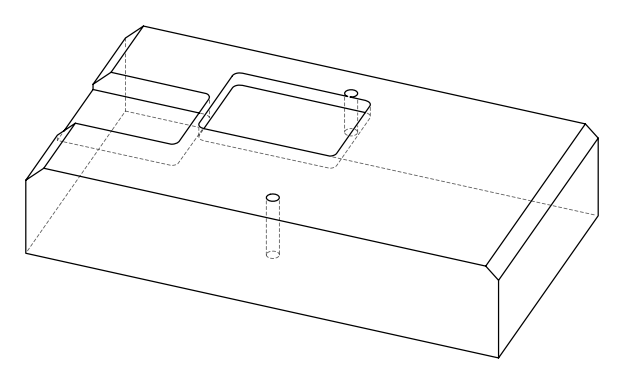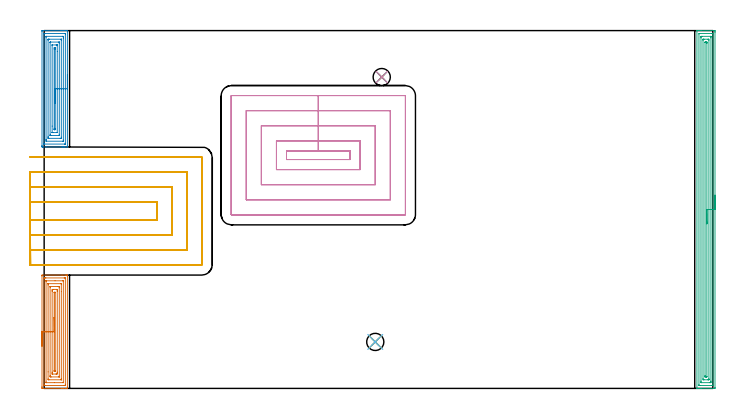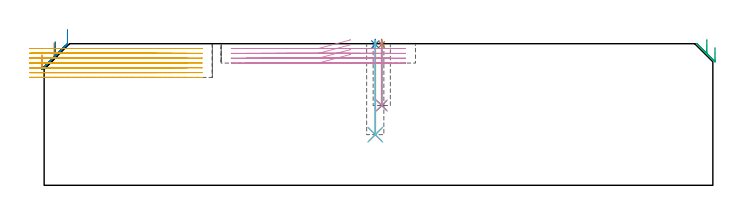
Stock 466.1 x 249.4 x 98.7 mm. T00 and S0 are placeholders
(PLAN: 11 operations, 6 tool changes, 49.4 min)
(1 SPOT_DRILL | STEP1POCKET | NXT0321_9005460120000 | 0.03 min | 3 mm3)
(2 SPOT_DRILL_1 | STEP1POCKET_1 | NXT0321_9005460120000 | 0.03 min | 1 mm3)
(3 DRILL_BLIND_HOLE_INTO_CENTER | STEP1POCKET | UGT0301_197 | 0.18 min | 1964 mm3)
(4 DRILL_TO_ENLARGE_BLIND_HOLE | STEP1POCKET | UGT0301_373 | 0.18 min | 2888 mm3)
(5 DRILL_BLIND_HOLE_INTO_CENTER_1 | STEP1POCKET_1 | UGT0301_197 | 0.26 min | 2924 mm3)
(6 DRILL_TO_ENLARGE_BLIND_HOLE_1 | STEP1POCKET_1 | UGT0301_373 | 0.26 min | 4215 mm3)
(7 AREA_MILL | FG_CHAMFER_SURFACE | UGT0205_001 | 4.66 min | 13567 mm3)
(8 AREA_MILL_1 | FG_CHAMFER_SURFACE_1 | UGT0205_001 | 4.77 min | 13900 mm3)
(9 AREA_MILL_2 | FG_CHAMFER_SURFACE_2 | UGT0205_001 | 10.21 min | 19792 mm3)
(10 MILL_RECTANGULAR_POCKET | POCKET_RECTANGULAR_STRAIGHT | UGT0201_132 | Follow Part, ap 3.5, ae 75% | 10.59 min | 176932 mm3)
(11 MILL_SLOT | SLOT_PARTIAL_RECTANGULAR | UGT0201_132 | Follow Part, ap 3.5, ae 75% | 18.19 min | 243025 mm3)
(TOOL NXT0321_9005460120000 | NC Spot Drill, 142deg, 12mm, Carbide, Uncoated | D12 PA142 FL30 Z2)
(TOOL UGT0301_197 | Twist Drill 7.8 mm | D7.8 PA118 FL73 Z2)
(TOOL UGT0301_373 | Twist Drill Flat Bottom 12 mm | D12 PA180 FL101 Z2)
(TOOL UGT0205_001 | Chamfer Mill 20 x 3 x 45 deg. | D20 FL50 Z2)
(TOOL UGT0201_132 | Carbide End Mill 14.0 | D14 FL30 Z4)
(OP 1 SPOT_DRILL)
G17 G21 G94 G90
T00 M6
G54
G17 G0 G90 X235.3 Y217. S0 M3
G43 Z108.7 H0
G94 G81 G98 Z98.179 F250. R101.7
G80
M5
M2
(OP 2 SPOT_DRILL_1)
G17 G21 G94 G90
T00 M6
G54
G17 G0 G90 X230.8 Y32.4 S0 M3
G43 Z108.7 H0
G94 G81 G98 Z98.179 F250. R101.7
G80
M5
M2
(OP 3 DRILL_BLIND_HOLE_INTO_CENTER)
G17 G21 G94 G90
T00 M6
G54
G17 G0 G90 X235.3 Y217. S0 M3
G43 Z108.7 H0
G94 G81 G98 Z55.6 F250. R100.7
G80
M5
M2
(OP 4 DRILL_TO_ENLARGE_BLIND_HOLE)
G17 G21 G94 G90
T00 M6
G54
G17 G0 G90 X235.3 Y217. S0 M3
G43 Z108.7 H0
G94 G73 G98 Z55.6 F250. Q10.775 R100.7
G80
M5
M2
(OP 5 DRILL_BLIND_HOLE_INTO_CENTER_1)
G17 G21 G94 G90
T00 M6
G54
G17 G0 G90 X230.8 Y32.4 S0 M3
G43 Z108.7 H0
G94 G81 G98 Z35.3 F250. R100.7
G80
M5
M2
(OP 6 DRILL_TO_ENLARGE_BLIND_HOLE_1)
G17 G21 G94 G90
T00 M6
G54
G17 G0 G90 X230.8 Y32.4 S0 M3
G43 Z108.7 H0
G94 G73 G98 Z35.3 F250. Q10.567 R100.7
G80
M5
M2
(OP 7 AREA_MILL)
G17 G21 G94 G90
T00 M6
G54
G17 G0 G90 X-1.5 Y29.5 S1061 M3
G43 Z108.7 H0
Z91.
G94 G1 Y29.538 Z90.128 F250.
Y29.652 Z89.263
Y29.841 Z88.412
Y30.103 Z87.58
Y30.437 Z86.774
Y30.84 Z86.
Y31.308 Z85.264
Y31.839 Z84.572
Y32.429 Z83.929
Y33.072 Z83.34
Y33.764 Z82.808
Y34.5 Z82.34
Y35.274 Z81.937
Y36.08 Z81.603
Y36.912 Z81.341
Y37.763 Z81.152
Y38.628 Z81.038
Y39.5 Z81.
Y78.377
X-1.496 Y78.803 Z81.003
X-1.492 Y78.99 Z81.006
X-1.301 Y79. Z81.196
X12.471 Z94.966
X14.851 Z97.346
X15.548 Z98.047
X15.832 Z98.332
X16.19 Y78.993 Z98.681
X16.197 Y78.992 Z98.688
X16.2 Y78.823 Z98.7
Y0.176
X16.197 Y0.008 Z98.688
X16.19 Y0.007 Z98.681
X15.832 Y0. Z98.332
X15.547 Z98.047
X14.851 Z97.346
X13.621 Z96.118
X13.086 Z95.581
X12.471 Z94.966
X-0.419 Z82.079
X-1.034 Y0.002 Z81.464
X-1.247 Y0.004 Z81.25
X-1.492 Y0.009 Z81.006
X-1.495 Y0.156 Z81.003
X-1.499 Y0.623 Z81.001
X-1.5 Y1.095 Z81.
Y39.5
X-0.086 Z82.414
X-0.085 Y76.522 Z82.415
X-0.084 Y76.589 Z82.416
X-0.073 Y76.99 Z82.427
X0.328 Y76.998 Z82.828
X0.731 Y76.999 Z83.231
X1.208 Y77. Z83.708
X13.969 Y76.999 Z96.469
X14.449 Y76.997 Z96.949
X14.677 Y76.99 Z97.177
X14.779 Y76.969 Z97.279
X14.785 Y76.657 Z97.285
Y76.589
Y2.478
X14.784 Y2.411 Z97.284
X14.773 Y2.01 Z97.273
X14.372 Y2.002 Z96.872
X13.969 Y2.001 Z96.469
X13.492 Y2. Z95.992
X0.731 Y2.001 Z83.231
X0.251 Y2.003 Z82.751
X0.023 Y2.01 Z82.523
X-0.079 Y2.03 Z82.421
X-0.085 Y2.343 Z82.415
Y2.411
X-0.086 Y39.5 Z82.414
X1.328 Z83.828
X1.329 Y74.802 Z83.829
X1.331 Y74.946 Z83.831
X1.333 Y74.981 Z83.833
X1.335 Y74.99 Z83.835
X1.354 Y74.993 Z83.854
X1.42 Y74.999 Z83.92
X7.596 Y75. Z90.096
X13.086 Y74.999 Z95.586
X13.282 Y74.996 Z95.782
X13.337 Y74.993 Z95.837
X13.365 Y74.99 Z95.865
X13.367 Y74.974 Z95.867
X13.37 Y74.898 Z95.87
X13.371 Y74.802 Z95.871
Y74.513
Y4.198
X13.369 Y4.054 Z95.869
X13.367 Y4.019 Z95.867
X13.365 Y4.01 Z95.865
X13.346 Y4.007 Z95.846
X13.28 Y4.002 Z95.78
X7.104 Y4. Z89.604
X1.614 Y4.001 Z84.114
X1.418 Y4.003 Z83.918
X1.363 Y4.007 Z83.863
X1.335 Y4.01 Z83.835
X1.333 Y4.026 Z83.833
X1.33 Y4.102 Z83.83
X1.329 Y4.198 Z83.829
X1.328 Y4.487 Z83.828
Y39.5
X2.743 Z85.243
Y72.121
X2.744 Y72.763 Z85.244
X2.748 Y72.978 Z85.248
X2.75 Y72.989 Z85.25
X2.756 Y72.993 Z85.256
X2.782 Y72.997 Z85.282
X2.836 Y72.999 Z85.336
X2.945 Y73. Z85.445
X11.336 Z93.836
X11.757 Y72.99 Z94.257
X11.95 Y72.98 Z94.45
X11.952 Y72.869 Z94.452
X11.956 Y72.371 Z94.456
X11.957 Y67.455 Z94.457
Y6.879
X11.956 Y6.237 Z94.456
X11.952 Y6.022 Z94.452
X11.95 Y6.011 Z94.45
X11.944 Y6.007 Z94.444
X11.918 Y6.003 Z94.418
X11.864 Y6.001 Z94.364
X11.755 Y6. Z94.255
X3.364 Z85.864
X2.943 Y6.01 Z85.443
X2.749 Y6.02 Z85.249
X2.748 Y6.131 Z85.248
X2.744 Y6.629 Z85.244
X2.743 Y11.52 Z85.243
Y39.5
X4.157 Z86.657
Y70.545
X4.158 Y70.756 Z86.658
X4.161 Y70.897 Z86.661
X4.165 Y70.991 Z86.665
X4.18 Y70.994 Z86.68
X4.261 Y70.998 Z86.761
X4.486 Y71. Z86.986
X9.781 Z92.281
X10.439 Y70.993 Z92.939
X10.526 Y70.99 Z93.026
X10.537 Y70.65 Z93.037
X10.542 Y70.439 Z93.042
X10.543 Y70.333 Z93.043
Y70.228
Y8.455
X10.542 Y8.244 Z93.042
X10.539 Y8.104 Z93.039
X10.535 Y8.009 Z93.035
X10.52 Y8.006 Z93.02
X10.439 Y8.002 Z92.939
X10.214 Y8. Z92.714
X4.919 Z87.419
X4.261 Y8.007 Z86.761
X4.174 Y8.01 Z86.674
X4.162 Y8.35 Z86.662
X4.158 Y8.561 Z86.658
X4.157 Y8.667 Z86.657
Y8.772
Y39.5
X5.571 Z88.071
X5.572 Y67.652 Z88.072
X5.573 Y68.111 Z88.073
X5.578 Y68.546 Z88.078
X5.585 Y68.993 Z88.085
X6.026 Y68.997 Z88.526
X6.461 Y68.999 Z88.961
X8.674 Z91.174
X9.111 Y68.996 Z91.611
X9.122 Y68.99 Z91.622
X9.125 Y68.983 Z91.625
X9.128 Y68.546 Z91.628
X9.129 Y68.085 Z91.629
Y67.652
X9.128 Y11.348 Z91.628
X9.127 Y10.889 Z91.627
X9.122 Y10.454 Z91.622
X9.115 Y10.007 Z91.615
X8.674 Y10.003 Z91.174
X8.239 Y10.001 Z90.739
X6.026 Z88.526
X5.589 Y10.004 Z88.089
X5.578 Y10.01 Z88.078
X5.575 Y10.017 Z88.075
X5.572 Y10.454 Z88.072
X5.571 Y10.915 Z88.071
Y11.348
Y39.5
X6.985 Z89.485
X6.986 Y66.758 Z89.486
X6.99 Y66.942 Z89.49
X6.992 Y66.981 Z89.492
X7.033 Y66.99 Z89.533
X7.112 Y66.995 Z89.612
X7.231 Y66.999 Z89.731
X7.553 Y67. Z90.053
X7.651 Y66.998 Z90.151
X7.678 Y66.995 Z90.178
X7.701 Y66.991 Z90.201
X7.708 Y66.949 Z90.208
X7.713 Y66.838 Z90.213
X7.714 Y66.758 Z90.214
X7.715 Y66.681 Z90.215
X7.714 Y12.242 Z90.214
X7.71 Y12.058 Z90.21
X7.708 Y12.019 Z90.208
X7.667 Y12.01 Z90.167
X7.588 Y12.005 Z90.088
X7.469 Y12.001 Z89.969
X7.147 Y12. Z89.647
X7.049 Y12.002 Z89.549
X7.022 Y12.005 Z89.522
X6.999 Y12.009 Z89.499
X6.992 Y12.051 Z89.492
X6.987 Y12.162 Z89.487
X6.986 Y12.242 Z89.486
X6.985 Y12.319 Z89.485
Y39.5
Y40.371 Z89.523
Y41.236 Z89.637
Y42.088 Z89.826
Y42.92 Z90.088
Y43.726 Z90.422
Y44.5 Z90.825
Y45.236 Z91.294
Y45.928 Z91.825
Y46.571 Z92.414
Y47.16 Z93.057
Y47.691 Z93.749
Y48.16 Z94.485
Y48.563 Z95.259
Y48.897 Z96.065
Y49.159 Z96.897
Y49.348 Z97.749
Y49.462 Z98.614
Y49.5 Z99.485
G0 Z108.7
M5
M2
(OP 8 AREA_MILL_1)
G17 G21 G94 G90
T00 M6
G54
G17 G0 G90 X16.2 Y218.85 S1061 M3
G43 Z108.7 H0
G94 G1 Y218.812 Z107.828 F250.
Y218.698 Z106.963
Y218.509 Z106.112
Y218.247 Z105.28
Y217.913 Z104.474
Y217.51 Z103.7
Y217.042 Z102.964
Y216.51 Z102.272
Y215.921 Z101.629
Y215.278 Z101.039
Y214.586 Z100.508
Y213.85 Z100.04
Y213.076 Z99.637
Y212.27 Z99.303
Y211.438 Z99.041
Y210.586 Z98.852
Y209.722 Z98.738
Y208.85 Z98.7
Y168.41
X16.194 Y168.31 Z98.692
X15.969 Y168.3 Z98.468
X14.405 Z96.904
X13.969 Z96.465
X13.751 Z96.248
X13.086 Z95.583
X12.868 Z95.366
X12.204 Z94.697
X1.668 Z84.165
X-0.484 Z82.013
X-1.034 Y168.301 Z81.463
X-1.247 Y168.303 Z81.25
X-1.491 Y168.308 Z81.005
X-1.494 Y168.391 Z81.003
X-1.499 Y168.854 Z81.001
X-1.5 Y169.324 Z81.
Y248.846
X-1.495 Y249.27 Z81.003
X-1.491 Y249.39 Z81.005
X-1.366 Y249.4 Z81.131
X11.653 Z94.148
X12.204 Z94.697
X12.868 Z95.366
X13.086 Z95.583
X13.751 Z96.248
X13.969 Z96.465
X14.405 Z96.904
X15.297 Z97.796
X15.734 Z98.232
X15.971 Y249.399 Z98.469
X16.194 Y249.39 Z98.692
X16.2 Y249.29 Z98.7
Y208.85
X14.786 Z97.286
X14.785 Y170.632 Z97.285
X14.782 Y170.426 Z97.282
X14.779 Y170.326 Z97.279
X14.775 Y170.31 Z97.275
X14.722 Y170.306 Z97.222
X14.628 Y170.303 Z97.128
X14.298 Y170.3 Z96.798
X0.177 Y170.301 Z82.677
X0.008 Y170.306 Z82.508
X-0.06 Y170.31 Z82.44
X-0.079 Y170.315 Z82.421
X-0.081 Y170.344 Z82.419
X-0.084 Y170.417 Z82.416
X-0.086 Y170.566 Z82.414
Y170.632
X-0.085 Y247.068 Z82.415
X-0.082 Y247.274 Z82.418
X-0.079 Y247.374 Z82.421
X-0.075 Y247.39 Z82.425
X-0.022 Y247.394 Z82.478
X0.072 Y247.397 Z82.572
X0.402 Y247.4 Z82.902
X14.523 Y247.399 Z97.023
X14.692 Y247.394 Z97.192
X14.76 Y247.39 Z97.26
X14.779 Y247.385 Z97.279
X14.781 Y247.356 Z97.281
X14.784 Y247.283 Z97.284
X14.785 Y247.134 Z97.285
X14.786 Y247.068 Z97.286
Y208.85
X13.371 Z95.871
Y173.011
X13.369 Y172.409 Z95.869
X13.367 Y172.339 Z95.867
X13.365 Y172.312 Z95.865
X13.303 Y172.307 Z95.803
X13.194 Y172.301 Z95.694
X1.722 Y172.3 Z84.222
X1.614 Y172.303 Z84.114
X1.505 Y172.309 Z84.005
X1.335 Y172.323 Z83.835
X1.333 Y172.409 Z83.833
X1.33 Y172.695 Z83.83
X1.329 Y173.298 Z83.829
X1.328 Y173.586 Z83.828
X1.329 Y244.689 Z83.829
X1.331 Y245.291 Z83.831
X1.333 Y245.361 Z83.833
X1.335 Y245.388 Z83.835
X1.397 Y245.393 Z83.897
X1.506 Y245.399 Z84.006
X12.978 Y245.4 Z95.478
X13.086 Y245.397 Z95.586
X13.195 Y245.391 Z95.695
X13.365 Y245.377 Z95.865
X13.367 Y245.291 Z95.867
X13.37 Y245.005 Z95.87
X13.371 Y244.402 Z95.871
Y244.115
Y208.85
X11.957 Z94.457
Y175.076
X11.953 Y174.44 Z94.453
X11.95 Y174.346 Z94.45
X11.942 Y174.31 Z94.442
X11.899 Y174.308 Z94.399
X11.706 Y174.304 Z94.206
X11.321 Y174.3 Z93.821
X11.209 Z93.709
X3.266 Z85.766
X2.958 Y174.306 Z85.458
X2.804 Y174.31 Z85.304
X2.749 Y174.324 Z85.249
X2.748 Y174.37 Z85.248
X2.744 Y174.826 Z85.244
X2.743 Y175.076 Z85.243
Y175.716
Y242.624
X2.747 Y243.26 Z85.247
X2.75 Y243.354 Z85.25
X2.758 Y243.39 Z85.258
X2.801 Y243.392 Z85.301
X2.994 Y243.396 Z85.494
X3.379 Y243.4 Z85.879
X3.491 Z85.991
X11.742 Y243.399 Z94.242
X11.897 Y243.397 Z94.397
X11.935 Y243.394 Z94.435
X11.949 Y243.39 Z94.449
X11.951 Y243.382 Z94.451
X11.954 Y243.33 Z94.454
X11.957 Y242.873 Z94.457
Y242.624
Y208.85
X10.543 Z93.043
Y176.748
X10.542 Y176.643 Z93.042
X10.538 Y176.434 Z93.038
X10.535 Y176.309 Z93.035
X10.507 Y176.306 Z93.007
X10.439 Y176.303 Z92.939
X10.106 Y176.3 Z92.606
X4.811 Z87.311
X4.261 Y176.303 Z86.761
X4.183 Y176.307 Z86.683
X4.166 Y176.309 Z86.666
X4.162 Y176.398 Z86.662
X4.159 Y176.538 Z86.659
X4.157 Y176.959 Z86.657
Y240.952
X4.158 Y241.057 Z86.658
X4.162 Y241.267 Z86.662
X4.165 Y241.391 Z86.665
X4.193 Y241.394 Z86.693
X4.261 Y241.397 Z86.761
X4.594 Y241.4 Z87.094
X9.889 Z92.389
X10.439 Y241.396 Z92.939
X10.517 Y241.393 Z93.017
X10.534 Y241.391 Z93.034
X10.538 Y241.301 Z93.038
X10.541 Y241.162 Z93.041
X10.543 Y240.952 Z93.043
Y240.847
Y208.85
X9.129 Z91.629
X9.128 Y178.402 Z91.628
X9.127 Y178.345 Z91.627
X9.125 Y178.318 Z91.625
X9.123 Y178.311 Z91.623
X9.111 Y178.308 Z91.611
X9.001 Y178.302 Z91.501
X6.355 Y178.3 Z88.855
X6.026 Y178.301 Z88.526
X5.698 Y178.303 Z88.198
X5.604 Y178.307 Z88.104
X5.581 Y178.31 Z88.081
X5.578 Y178.32 Z88.078
X5.575 Y178.356 Z88.075
X5.572 Y178.478 Z88.072
X5.571 Y182.838 Z88.071
X5.572 Y239.298 Z88.072
X5.573 Y239.355 Z88.073
X5.575 Y239.382 Z88.075
X5.577 Y239.389 Z88.077
X5.589 Y239.392 Z88.089
X5.699 Y239.398 Z88.199
X8.345 Y239.4 Z90.845
X8.674 Y239.399 Z91.174
X9.002 Y239.396 Z91.502
X9.096 Y239.393 Z91.596
X9.119 Y239.39 Z91.619
X9.122 Y239.38 Z91.622
X9.125 Y239.344 Z91.625
X9.128 Y239.222 Z91.628
X9.129 Y234.891 Z91.629
Y208.85
X7.715 Z90.215
Y181.22
X7.713 Y180.487 Z90.213
X7.711 Y180.409 Z90.211
X7.708 Y180.326 Z90.208
X7.565 Y180.31 Z90.065
X7.458 Y180.303 Z89.958
X7.404 Y180.302 Z89.904
X7.013 Y180.303 Z89.513
X7.003 Y180.309 Z89.503
X6.992 Y180.324 Z89.492
X6.988 Y180.409 Z89.488
X6.987 Y180.486 Z89.487
X6.985 Y181.22 Z89.485
Y181.297
Y236.48
X6.987 Y237.213 Z89.487
X6.989 Y237.291 Z89.489
X6.992 Y237.374 Z89.492
X7.135 Y237.39 Z89.635
X7.242 Y237.397 Z89.742
X7.296 Y237.398 Z89.796
X7.687 Y237.397 Z90.187
X7.697 Y237.391 Z90.197
X7.708 Y237.376 Z90.208
X7.712 Y237.291 Z90.212
X7.713 Y237.214 Z90.213
X7.715 Y236.48 Z90.215
Y208.85
Y207.978 Z90.253
Y207.114 Z90.366
Y206.262 Z90.555
Y205.43 Z90.818
Y204.624 Z91.151
Y203.85 Z91.554
Y203.114 Z92.023
Y202.422 Z92.554
Y201.779 Z93.143
Y201.19 Z93.787
Y200.658 Z94.479
Y200.19 Z95.215
Y199.787 Z95.988
Y199.453 Z96.794
Y199.191 Z97.626
Y199.002 Z98.478
Y198.888 Z99.343
Y198.85 Z100.215
G0 Z108.7
M5
M2
(OP 9 AREA_MILL_2)
G17 G21 G94 G90
T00 M6
G54
G17 G0 G90 X467.6 Y134.7 S1061 M3
G43 Z108.7 H0
Z96.1
G94 G1 Y134.662 Z95.228 F250.
Y134.548 Z94.363
Y134.359 Z93.512
Y134.097 Z92.68
Y133.763 Z91.874
Y133.36 Z91.1
Y132.892 Z90.364
Y132.36 Z89.672
Y131.771 Z89.029
Y131.128 Z88.44
Y130.436 Z87.908
Y129.7 Z87.44
Y128.926 Z87.037
Y128.12 Z86.703
Y127.288 Z86.441
Y126.436 Z86.252
Y125.572 Z86.138
Y124.7 Z86.1
Y0.609
X467.596 Y0.249 Z86.102
X467.592 Y0.01 Z86.106
X467.349 Y0. Z86.348
X458.195 Z95.5
X457.632 Z96.065
X457.307 Z96.389
X456.744 Z96.952
X456.42 Z97.275
X455.389 Z98.31
X455.031 Y0.007 Z98.66
X455.003 Y0.01 Z98.688
X455. Y0.163 Z98.7
Y249.237
X455.003 Y249.391 Z98.688
X455.033 Y249.4 Z98.658
X455.389 Z98.31
X455.772 Z97.928
X456.42 Z97.275
X457.631 Z96.065
X458.195 Z95.5
X466.786 Z86.912
X467.067 Y249.398 Z86.63
X467.592 Y249.392 Z86.106
X467.594 Y249.321 Z86.103
X467.599 Y248.79 Z86.101
X467.6 Y248.254 Z86.1
Y124.7
X466.186 Z87.514
Y2.395
X466.18 Y2.01 Z87.52
X465.684 Y2.001 Z88.016
X457.307 Y2. Z96.393
X456.811 Y2.001 Z96.889
X456.42 Y2.01 Z97.28
X456.414 Y2.395 Z97.286
Y2.401
Y247.005
X456.42 Y247.39 Z97.28
X456.916 Y247.399 Z96.784
X465.293 Y247.4 Z88.407
X465.789 Y247.399 Z87.911
X466.18 Y247.39 Z87.52
X466.186 Y246.999 Z87.514
Y124.7
X464.772 Z88.928
X464.771 Y5.073 Z88.929
X464.77 Y4.706 Z88.93
X464.765 Y4.18 Z88.935
X464.757 Y4.01 Z88.943
X464.583 Y4.002 Z89.117
X464.405 Y4.001 Z89.295
X463.697 Y4. Z90.003
X458.195 Y4.001 Z95.505
X458.015 Y4.004 Z95.685
X457.897 Y4.01 Z95.803
X457.835 Y4.022 Z95.865
X457.832 Y4.058 Z95.868
X457.83 Y4.18 Z95.87
X457.829 Y4.549 Z95.871
X457.828 Y5.073 Z95.872
X457.829 Y244.327 Z95.871
X457.83 Y244.694 Z95.87
X457.835 Y245.22 Z95.865
X457.843 Y245.39 Z95.857
X458.017 Y245.398 Z95.683
X458.195 Y245.399 Z95.505
X458.903 Y245.4 Z94.797
X464.405 Y245.399 Z89.295
X464.585 Y245.396 Z89.115
X464.704 Y245.39 Z88.996
X464.765 Y245.378 Z88.935
X464.768 Y245.342 Z88.932
X464.77 Y245.22 Z88.93
X464.771 Y244.851 Z88.929
X464.772 Y244.327 Z88.928
Y124.7
X463.357 Z90.343
Y6.859
X463.353 Y6.132 Z90.347
X463.35 Y6.026 Z90.35
X463.346 Y6.009 Z90.354
X463.324 Y6.006 Z90.376
X463.271 Y6.003 Z90.429
X463.058 Y6.001 Z90.642
X462.631 Y6. Z91.069
X459.935 Z93.765
X459.531 Y6.006 Z94.169
X459.33 Y6.01 Z94.37
X459.249 Y6.023 Z94.451
X459.243 Y6.859 Z94.457
Y242.541
X459.247 Y243.268 Z94.453
X459.25 Y243.374 Z94.45
X459.254 Y243.391 Z94.446
X459.276 Y243.393 Z94.424
X459.329 Y243.397 Z94.371
X459.542 Y243.399 Z94.158
X459.969 Y243.4 Z93.731
X462.665 Z91.035
X463.069 Y243.394 Z90.631
X463.27 Y243.39 Z90.43
X463.351 Y243.377 Z90.349
X463.357 Y242.541 Z90.343
Y124.7
X461.943 Z91.757
X461.942 Y8.243 Z91.758
X461.94 Y8.109 Z91.76
X461.936 Y8.011 Z91.764
X461.903 Y8.007 Z91.797
X461.744 Y8.002 Z91.956
X461.496 Y8. Z92.204
X460.709 Y8.001 Z92.991
X460.678 Y8.005 Z93.022
X460.667 Y8.009 Z93.033
X460.664 Y8.043 Z93.036
X460.658 Y8.443 Z93.042
X460.657 Y8.644 Z93.043
Y8.845
X460.658 Y241.157 Z93.042
X460.66 Y241.291 Z93.04
X460.664 Y241.389 Z93.036
X460.697 Y241.393 Z93.003
X460.856 Y241.398 Z92.844
X461.104 Y241.4 Z92.596
X461.891 Y241.399 Z91.809
X461.922 Y241.395 Z91.778
X461.933 Y241.391 Z91.767
X461.936 Y241.357 Z91.764
X461.942 Y240.957 Z91.758
X461.943 Y240.756 Z91.757
Y240.555
Y124.7
Y123.828 Z91.795
Y122.964 Z91.909
Y122.112 Z92.098
Y121.28 Z92.36
Y120.474 Z92.694
Y119.7 Z93.097
Y118.964 Z93.565
Y118.272 Z94.096
Y117.629 Z94.686
Y117.04 Z95.329
Y116.508 Z96.021
Y116.04 Z96.757
Y115.637 Z97.531
Y115.303 Z98.337
Y115.041 Z99.169
Y114.852 Z100.02
Y114.738 Z100.885
Y114.7 Z101.757
G0 Z108.7
M5
M2
(OP 10 MILL_RECTANGULAR_POCKET)
G17 G21 G94 G90
T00 M6
G54
G17 G0 G90 X213.3 Y164.008 S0 M3
G43 Z108.7 H0
Z101.7
G94 G1 Y165.6 Z101.273 F250.
X191.1 Z95.325
X168.9 F500.
Y159.5
X213.3
Y165.6
X191.1
Y172.6
X161.9
Y152.5
X220.3
Y172.6
X191.1
Y183.1
X151.4
Y142.
X230.8
Y183.1
X191.1
Y193.6
X140.9
Y131.5
X241.3
Y193.6
X191.1
Y204.1
X130.6
G3 X130.4 Y203.9 R0.2
G1 Y121.2
G3 X130.6 Y121. R0.2
G1 X251.6
G3 X251.8 Y121.2 R0.2
G1 Y203.9
G3 X251.6 Y204.1 R0.2
G1 X191.1
X190.1
G0 X213.3 Y164.008 Z98.325
G1 Y165.6 Z97.898 F250.
X191.1 Z91.95
X168.9 F500.
Y159.5
X213.3
Y165.6
X191.1
Y172.6
X161.9
Y152.5
X220.3
Y172.6
X191.1
Y183.1
X151.4
Y142.
X230.8
Y183.1
X191.1
Y193.6
X140.9
Y131.5
X241.3
Y193.6
X191.1
Y204.1
X130.6
G3 X130.4 Y203.9 R0.2
G1 Y121.2
G3 X130.6 Y121. R0.2
G1 X251.6
G3 X251.8 Y121.2 R0.2
G1 Y203.9
G3 X251.6 Y204.1 R0.2
G1 X191.1
X190.1
G0 X213.3 Y164.008 Z94.95
G1 Y165.6 Z94.523 F250.
X191.1 Z88.575
X168.9 F500.
Y159.5
X213.3
Y165.6
X191.1
Y172.6
X161.9
Y152.5
X220.3
Y172.6
X191.1
Y183.1
X151.4
Y142.
X230.8
Y183.1
X191.1
Y193.6
X140.9
Y131.5
X241.3
Y193.6
X191.1
Y204.1
X130.6
G3 X130.4 Y203.9 R0.2
G1 Y121.2
G3 X130.6 Y121. R0.2
G1 X251.6
G3 X251.8 Y121.2 R0.2
G1 Y203.9
G3 X251.6 Y204.1 R0.2
G1 X191.1
X190.1
G0 X213.3 Y164.008 Z91.575
G1 Y165.6 Z91.148 F250.
X191.1 Z85.2
X168.9 F500.
Y159.5
X213.3
Y165.6
X191.1
Y172.6
X161.9
Y152.5
X220.3
Y172.6
X191.1
Y183.1
X151.4
Y142.
X230.8
Y183.1
X191.1
Y193.6
X140.9
Y131.5
X241.3
Y193.6
X191.1
Y204.1
X130.6
G3 X130.4 Y203.9 R0.2
G1 Y121.2
G3 X130.6 Y121. R0.2
G1 X251.6
G3 X251.8 Y121.2 R0.2
G1 Y203.9
G3 X251.6 Y204.1 R0.2
G1 X191.1
X190.1
G0 Z108.7
M5
M2
(OP 11 MILL_SLOT)
G17 G21 G94 G90
T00 M6
G54
G17 G0 G90 X-9.999 Y117.428 S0 M3
G43 Z108.7 H0
Z95.343
G94 G1 X-7. Y117.493 F250.
G2 X-6.325 Y117.5 R31.5 F500.
G1 X78.7
Y129.8
X-6.325
G2 X-7. Y129.807 R31.5
G1 X-9.999 Y129.872 F250.
X-9.998 Y106.893
X-7. Y106.989
G2 X-6.325 Y107. R21. F500.
G1 X89.2
Y140.3
X-6.325
G2 X-7. Y140.311 R21.
G1 X-9.998 Y140.407 F250.
X-9.994 Y96.285
X-7. Y96.478
G2 X-6.325 Y96.5 R10.5 F500.
G1 X99.7
Y150.8
X-6.325
G2 X-7. Y150.822 R10.5
G1 X-9.994 Y151.015 F250.
X-9.325 Y86.
X-6.325
X109.7 F500.
G3 X110.2 Y86.5 R0.5
G1 Y160.8
G3 X109.7 Y161.3 R0.5
G1 X-6.325
X-9.325 F250.
G0 X-9.999 Y117.428 Z91.986
G1 X-7. Y117.493
G2 X-6.325 Y117.5 R31.5 F500.
G1 X78.7
Y129.8
X-6.325
G2 X-7. Y129.807 R31.5
G1 X-9.999 Y129.872 F250.
X-9.998 Y106.893
X-7. Y106.989
G2 X-6.325 Y107. R21. F500.
G1 X89.2
Y140.3
X-6.325
G2 X-7. Y140.311 R21.
G1 X-9.998 Y140.407 F250.
X-9.994 Y96.285
X-7. Y96.478
G2 X-6.325 Y96.5 R10.5 F500.
G1 X99.7
Y150.8
X-6.325
G2 X-7. Y150.822 R10.5
G1 X-9.994 Y151.015 F250.
X-9.325 Y86.
X-6.325
X109.7 F500.
G3 X110.2 Y86.5 R0.5
G1 Y160.8
G3 X109.7 Y161.3 R0.5
G1 X-6.325
X-9.325 F250.
G0 X-10. Y117.47 Z88.629
G1 X-7. Y117.499
G2 X-6.701 Y117.5 R31.5 F500.
G1 X78.7
Y129.8
X-6.699
G2 X-7. Y129.801 R31.5
G1 X-10. Y129.83 F250.
Y106.955
X-7. Y106.998
G2 X-6.701 Y107. R21. F500.
G1 X89.2
Y140.3
X-6.699
G2 X-7. Y140.302 R21.
G1 X-10. Y140.345 F250.
X-9.999 Y96.41
X-7. Y96.496
G2 X-6.701 Y96.5 R10.5 F500.
G1 X99.7
Y150.8
X-6.699
G2 X-7. Y150.804 R10.5
G1 X-9.999 Y150.89 F250.
X-9.701 Y86.
X-6.701
X109.7 F500.
G3 X110.2 Y86.5 R0.5
G1 Y160.8
G3 X109.7 Y161.3 R0.5
G1 X-6.699
X-9.699 F250.
G0 X-10. Y117.5 Z85.271
G1 X-7.
X78.7 F500.
Y129.8
X-7.
X-10. F250.
Y107.
X-7.
X89.2 F500.
Y140.3
X-7.
X-10. F250.
Y96.5
X-7.
X99.7 F500.
Y150.8
X-7.
X-10. F250.
Y86.
X-7.
X109.7 F500.
G3 X110.2 Y86.5 R0.5
G1 Y160.8
G3 X109.7 Y161.3 R0.5
G1 X-7.
X-10. F250.
G0 Y117.5 Z81.914
G1 X-7.
X78.7 F500.
Y129.8
X-7.
X-10. F250.
Y107.
X-7.
X89.2 F500.
Y140.3
X-7.
X-10. F250.
Y96.5
X-7.
X99.7 F500.
Y150.8
X-7.
X-10. F250.
Y86.
X-7.
X109.7 F500.
G3 X110.2 Y86.5 R0.5
G1 Y160.8
G3 X109.7 Y161.3 R0.5
G1 X-7.
X-10. F250.
G0 Y117.5 Z78.557
G1 X-7.
X78.7 F500.
Y129.8
X-7.
X-10. F250.
Y107.
X-7.
X89.2 F500.
Y140.3
X-7.
X-10. F250.
Y96.5
X-7.
X99.7 F500.
Y150.8
X-7.
X-10. F250.
Y86.
X-7.
X109.7 F500.
G3 X110.2 Y86.5 R0.5
G1 Y160.8
G3 X109.7 Y161.3 R0.5
G1 X-7.
X-10. F250.
G0 Y117.5 Z75.2
G1 X-7.
X78.7 F500.
Y129.8
X-7.
X-10. F250.
Y107.
X-7.
X89.2 F500.
Y140.3
X-7.
X-10. F250.
Y96.5
X-7.
X99.7 F500.
Y150.8
X-7.
X-10. F250.
Y86.
X-7.
X109.7 F500.
G3 X110.2 Y86.5 R0.5
G1 Y160.8
G3 X109.7 Y161.3 R0.5
G1 X-7.
X-10. F250.
G0 Z108.7
M5
M2
